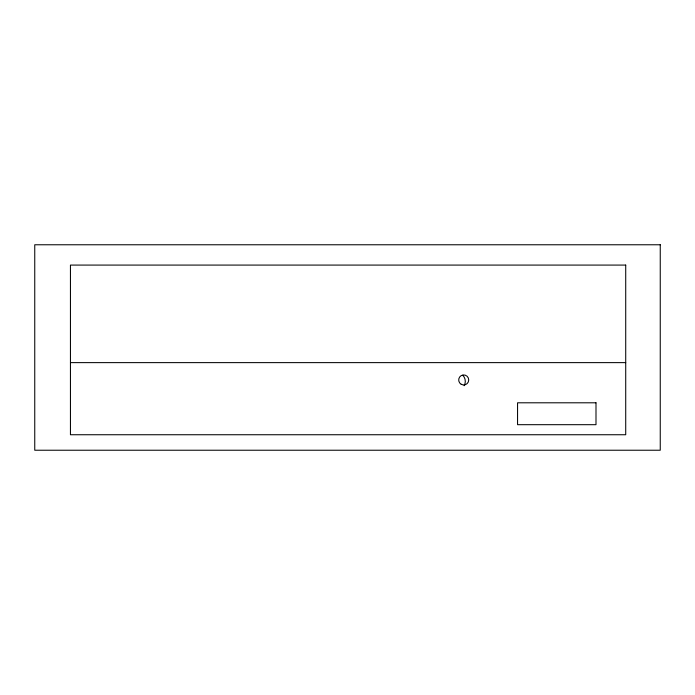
<?xml version="1.0" encoding="UTF-8"?>
<svg xmlns="http://www.w3.org/2000/svg" width="695" height="695" viewBox="0 0 695 695"><rect width="100%" height="100%" fill="white"/><g stroke="black" fill="none" stroke-linecap="round" stroke-linejoin="round"><path stroke-width="1.04" d="M70.447 362.625L625.717 362.625M462.766 375.257A8.661 8.661 0 0 1 464.138 385.716M660.25 244.77L34.75 244.77L34.75 450.23L660.25 450.23L660.25 244.77M625.717 265.082L70.447 265.082L70.447 434.74L625.717 434.74L625.717 265.082M595.997 402.796L517.558 402.796L517.558 424.688L595.997 424.688L595.997 402.796M461.202 384.292A5.013 5.013 0 0 0 468.725 379.948A5.013 5.013 0 0 0 461.202 375.604A5.013 5.013 0 0 0 461.202 384.292"/></g></svg>
